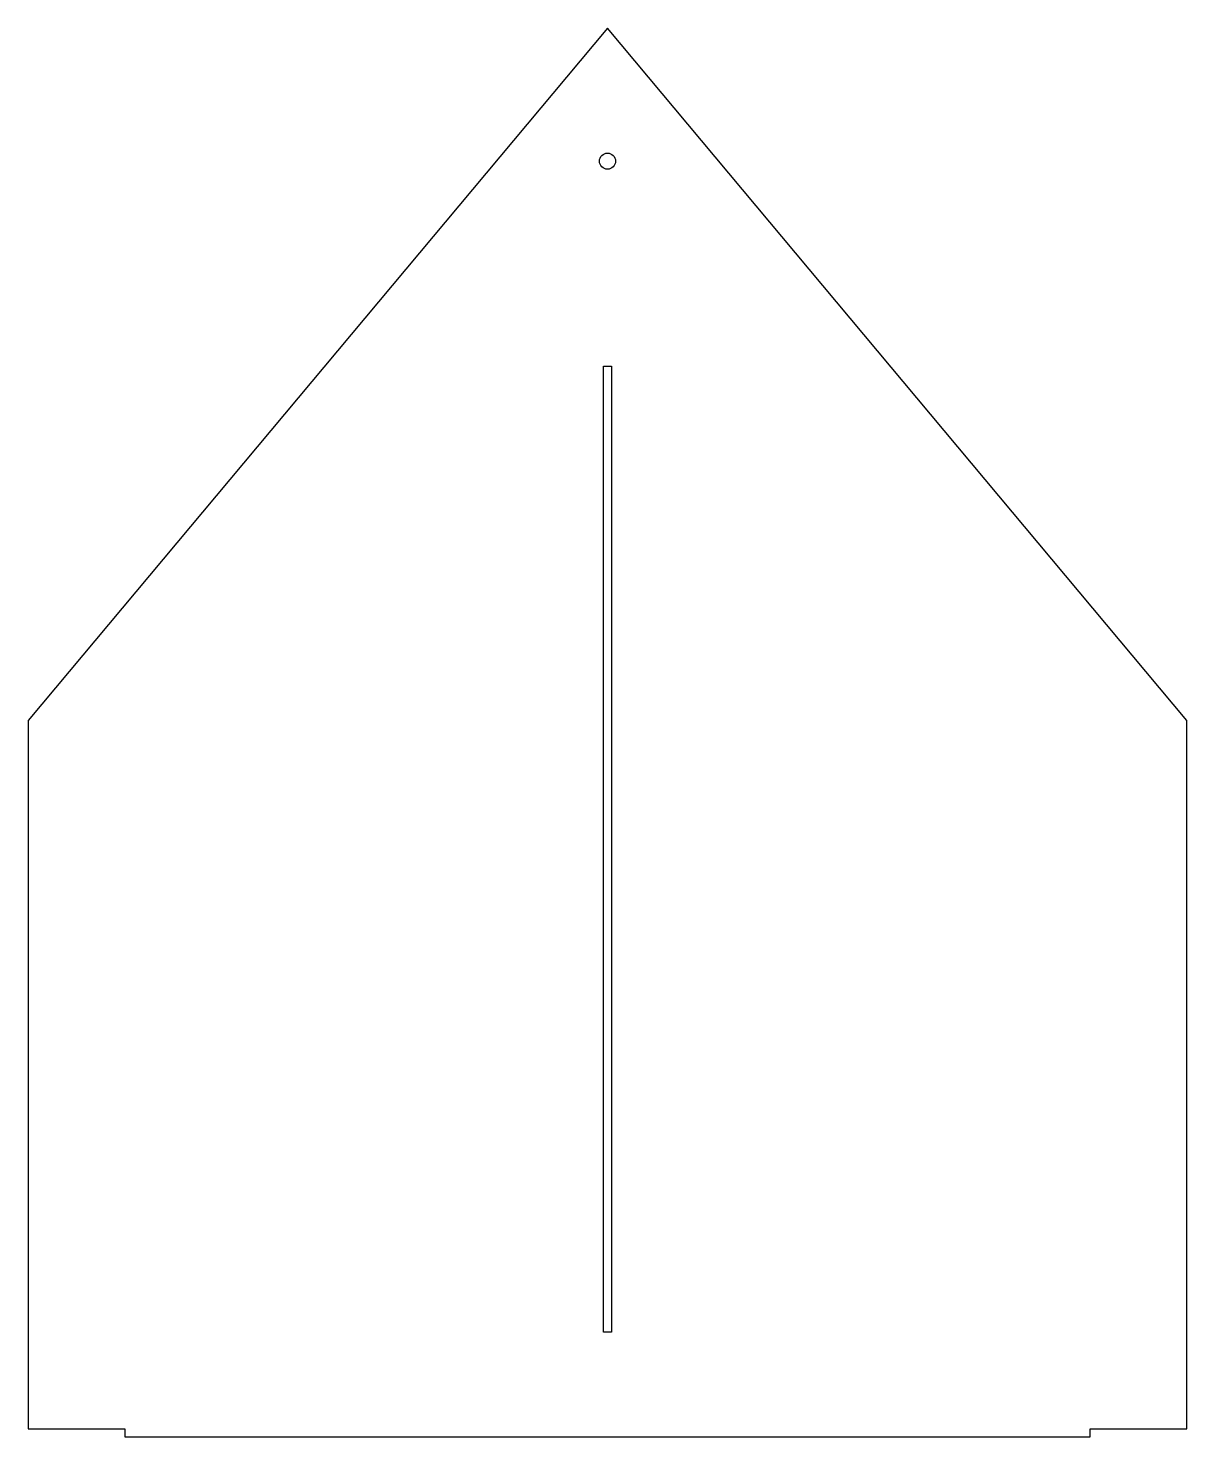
# Model space of a CAD drawing. Header units: inches. Extents: x -1.5 to 16.5, y 0 to 21.9.
import ezdxf

# ---------------------------------------------------------------- set-up
doc = ezdxf.new("R2010")
doc.units = ezdxf.units.IN
doc.header["$MEASUREMENT"] = 0

msp = doc.modelspace()

# ---------------------------------------------------------------- linework, layer by layer
for points in [[(15, 0), (15, 0.125), (16.5, 0.125), (16.5, 11.125), (7.5, 21.875), (-1.5, 11.125), (-1.5, 0.125), (0, 0.125), (0, 0)], [(7.4375, 1.625), (7.4375, 16.625), (7.5625, 16.625), (7.5625, 1.625)]]:
    msp.add_lwpolyline(points, close=True)
msp.add_circle((7.5, 19.81), 0.125)

doc.saveas('drawing.dxf')
